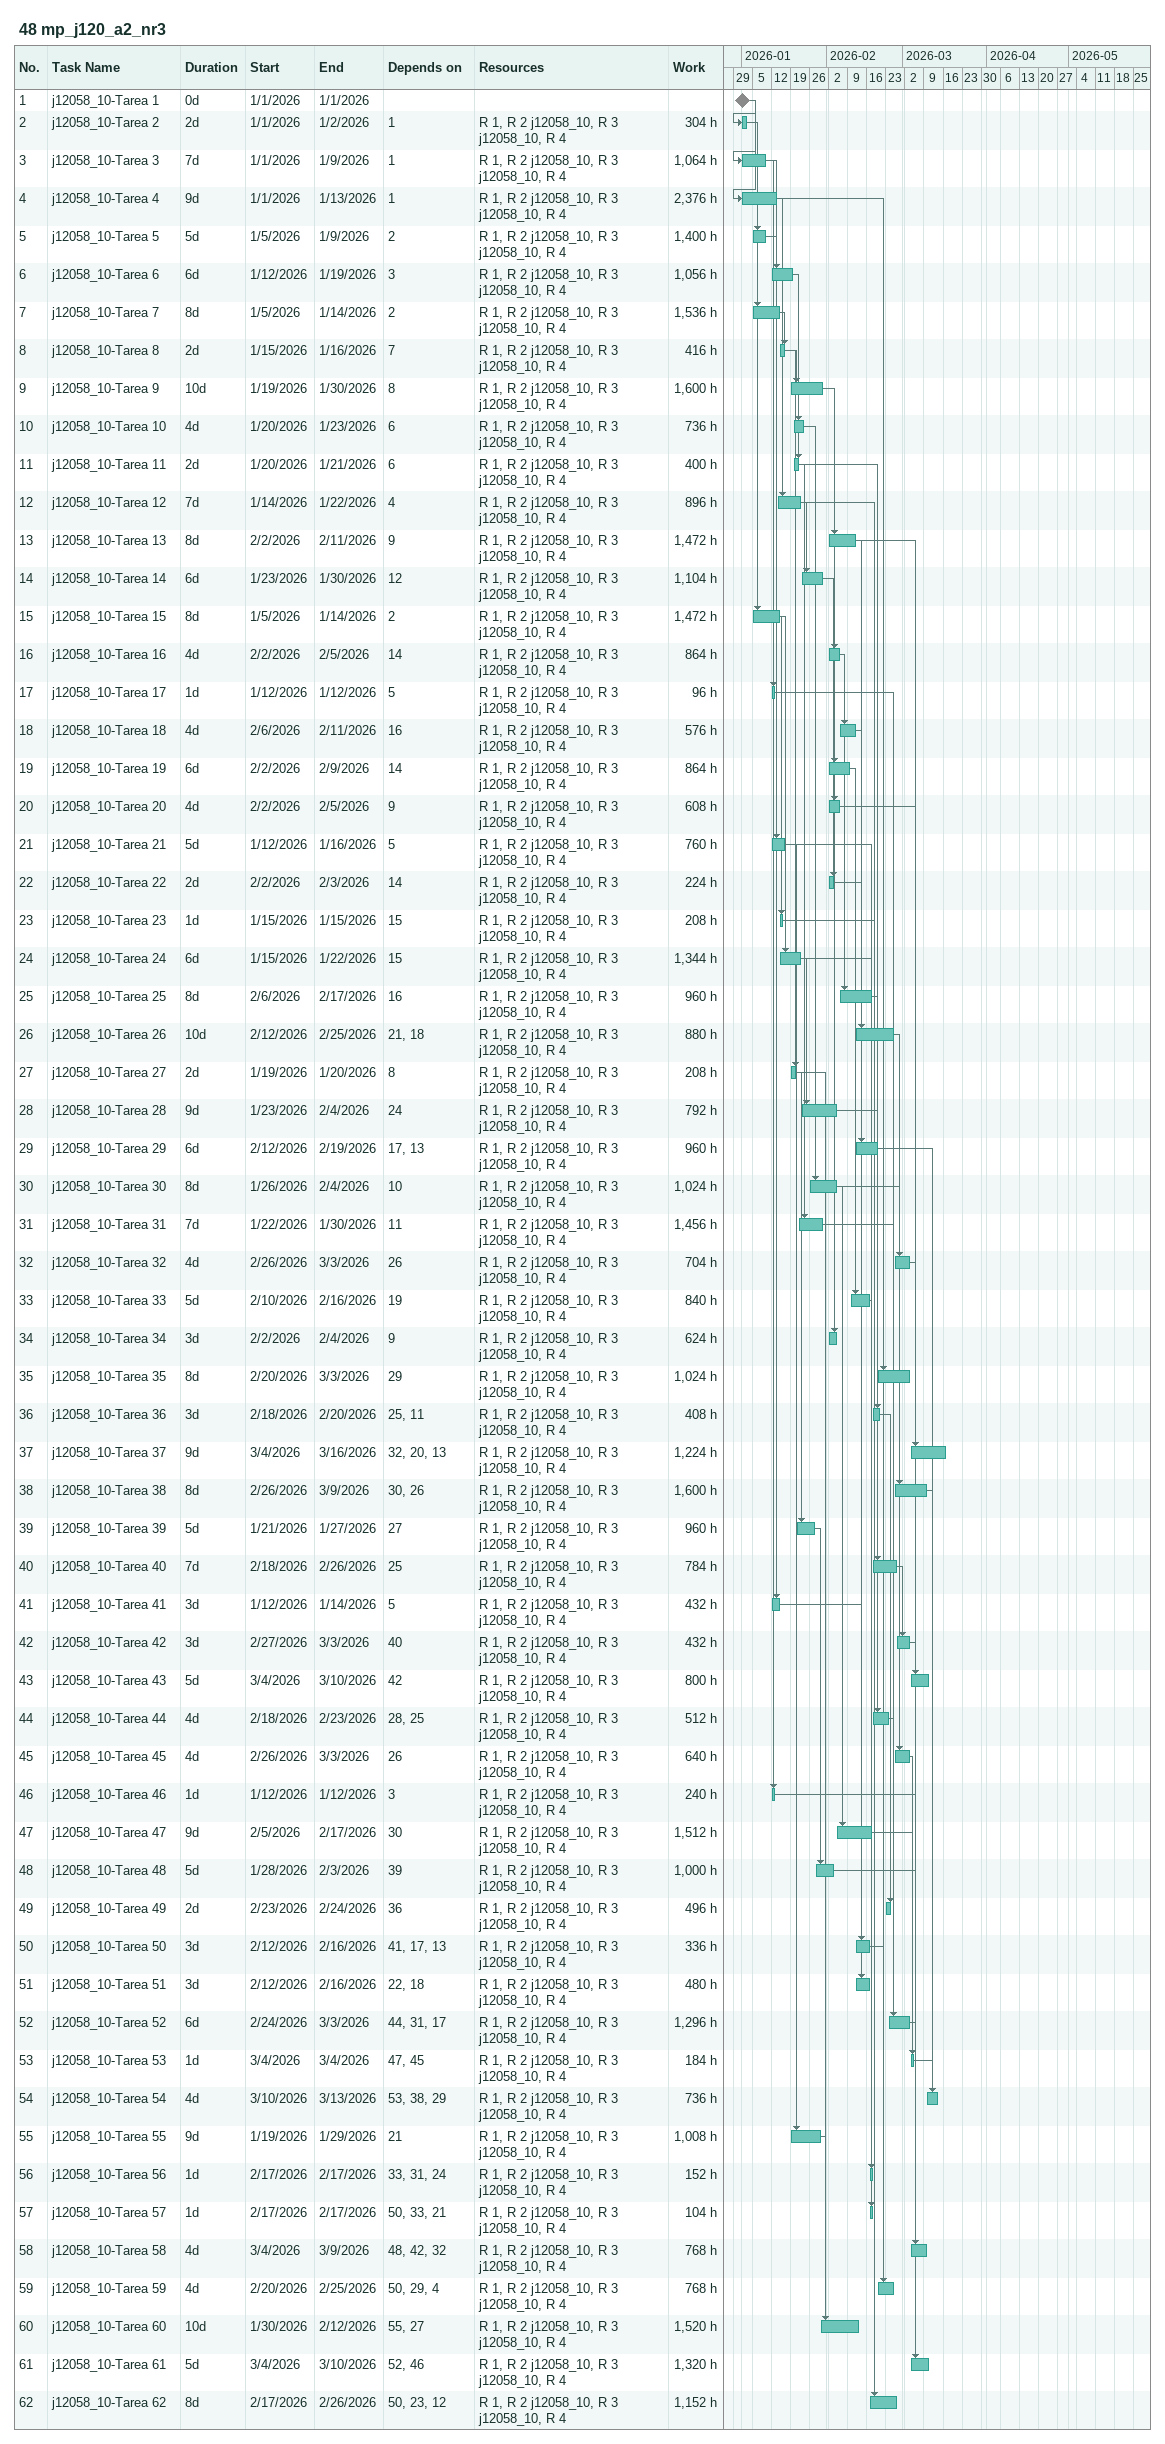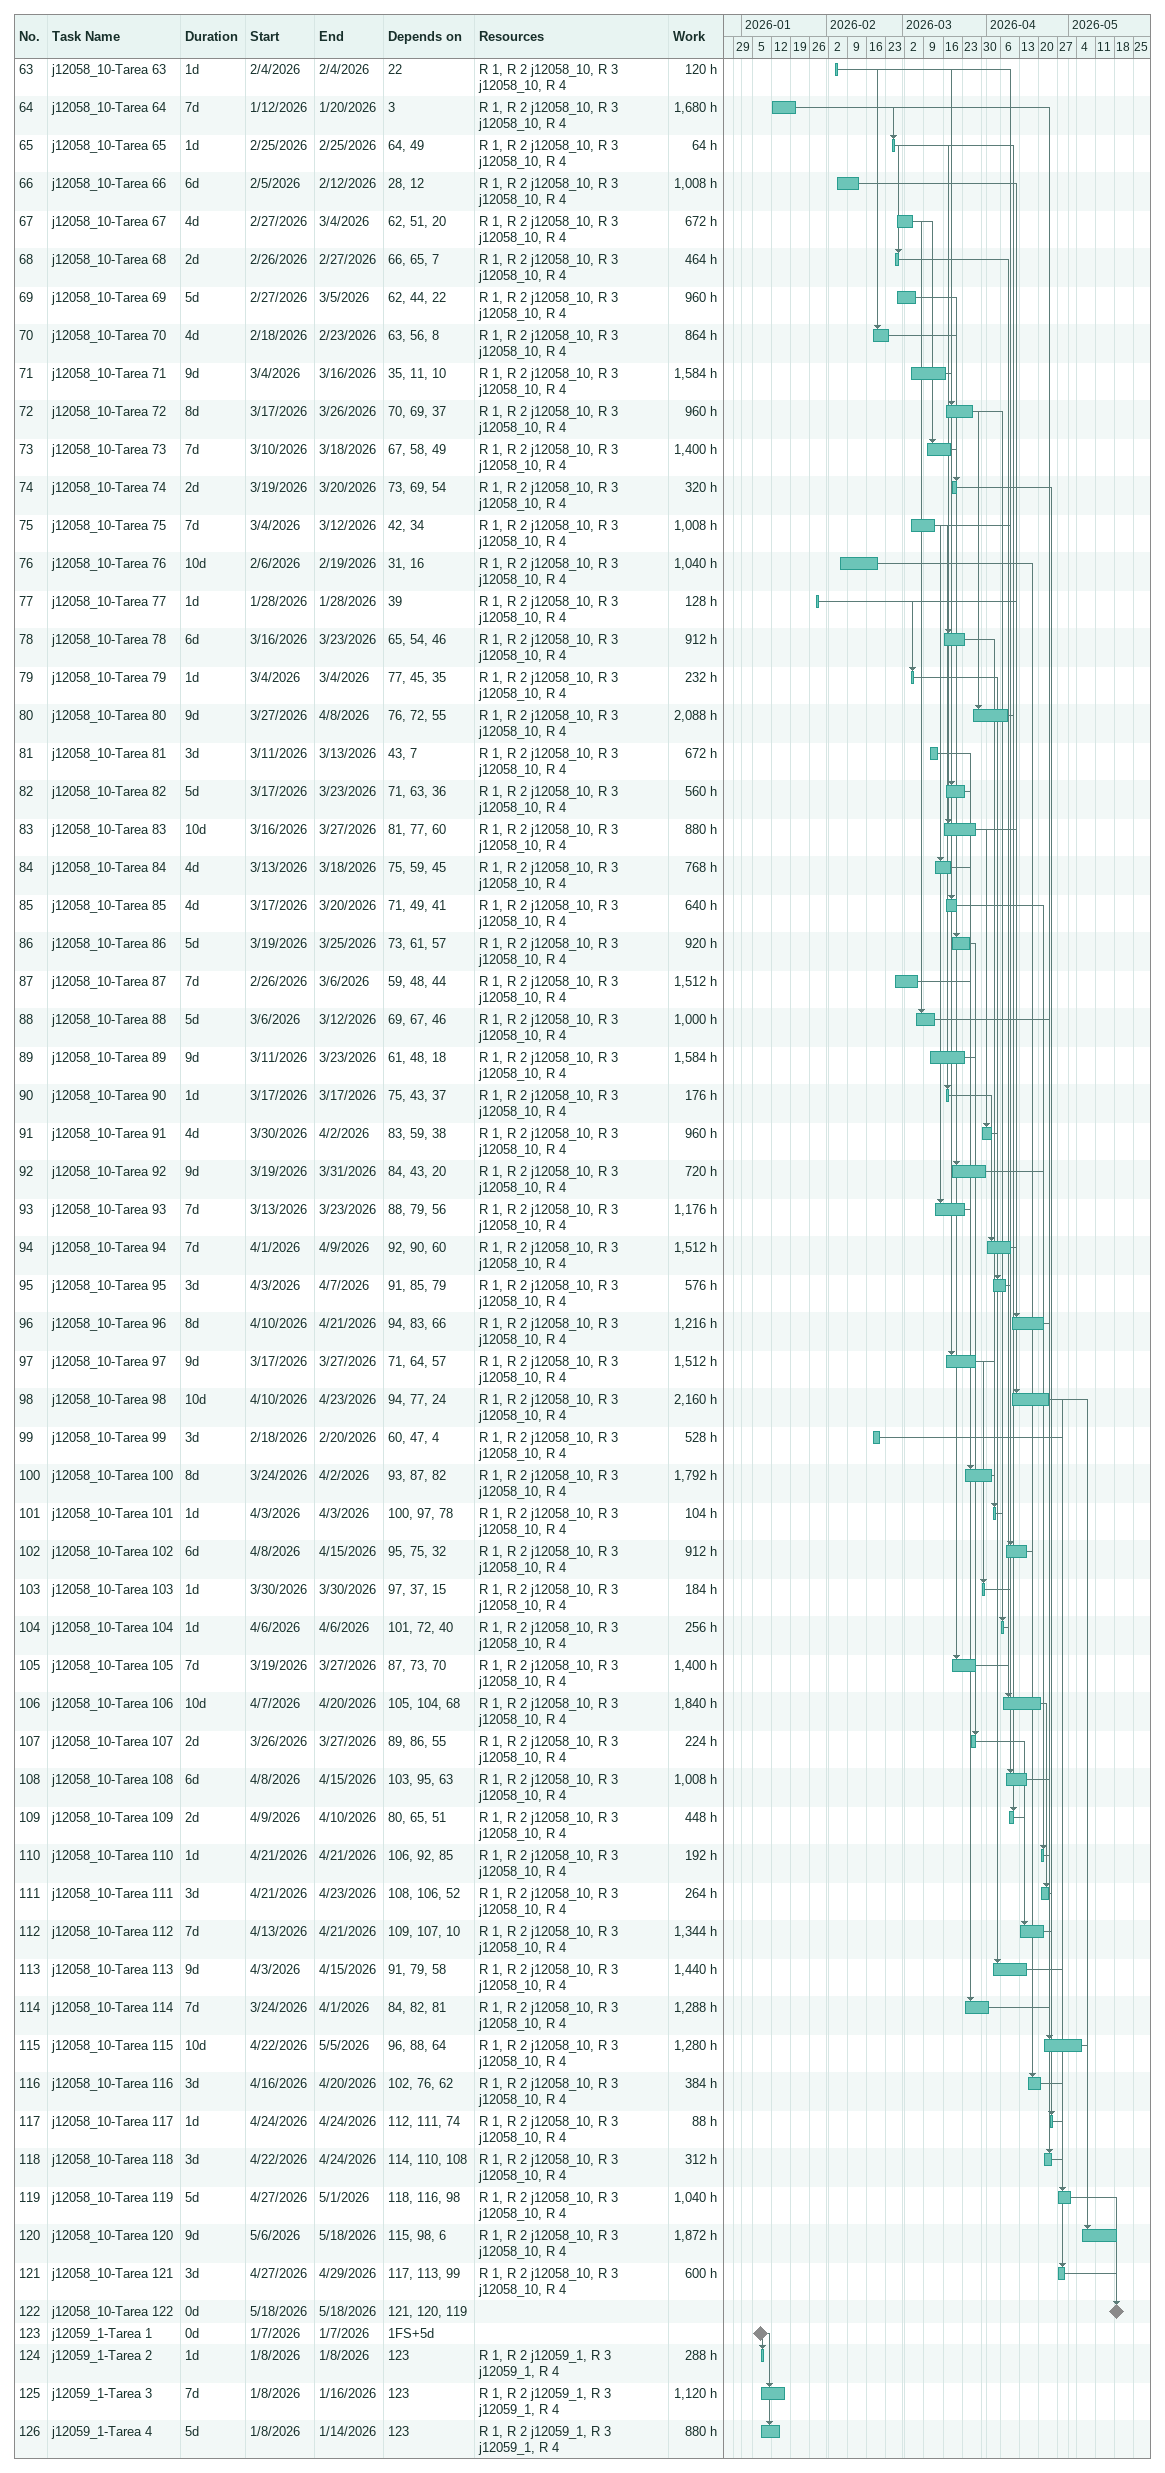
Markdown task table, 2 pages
48 mp_j120_a2_nr3

| ID | Task | Duration | Start | Finish | Predecessors | Resources | Work (h) |
|---|---|---|---|---|---|---|---|
| 1 | j12058_10-Tarea 1 | 0d | 2026-01-01 | 2026-01-01 |  |  |  |
| 2 | j12058_10-Tarea 2 | 2d | 2026-01-01 | 2026-01-02 | 1 | R 1, R 2 j12058_10, R 3 j12058_10, R 4 | 304 |
| 3 | j12058_10-Tarea 3 | 7d | 2026-01-01 | 2026-01-09 | 1 | R 1, R 2 j12058_10, R 3 j12058_10, R 4 | 1064 |
| 4 | j12058_10-Tarea 4 | 9d | 2026-01-01 | 2026-01-13 | 1 | R 1, R 2 j12058_10, R 3 j12058_10, R 4 | 2376 |
| 5 | j12058_10-Tarea 5 | 5d | 2026-01-05 | 2026-01-09 | 2 | R 1, R 2 j12058_10, R 3 j12058_10, R 4 | 1400 |
| 6 | j12058_10-Tarea 6 | 6d | 2026-01-12 | 2026-01-19 | 3 | R 1, R 2 j12058_10, R 3 j12058_10, R 4 | 1056 |
| 7 | j12058_10-Tarea 7 | 8d | 2026-01-05 | 2026-01-14 | 2 | R 1, R 2 j12058_10, R 3 j12058_10, R 4 | 1536 |
| 8 | j12058_10-Tarea 8 | 2d | 2026-01-15 | 2026-01-16 | 7 | R 1, R 2 j12058_10, R 3 j12058_10, R 4 | 416 |
| 9 | j12058_10-Tarea 9 | 10d | 2026-01-19 | 2026-01-30 | 8 | R 1, R 2 j12058_10, R 3 j12058_10, R 4 | 1600 |
| 10 | j12058_10-Tarea 10 | 4d | 2026-01-20 | 2026-01-23 | 6 | R 1, R 2 j12058_10, R 3 j12058_10, R 4 | 736 |
| 11 | j12058_10-Tarea 11 | 2d | 2026-01-20 | 2026-01-21 | 6 | R 1, R 2 j12058_10, R 3 j12058_10, R 4 | 400 |
| 12 | j12058_10-Tarea 12 | 7d | 2026-01-14 | 2026-01-22 | 4 | R 1, R 2 j12058_10, R 3 j12058_10, R 4 | 896 |
| 13 | j12058_10-Tarea 13 | 8d | 2026-02-02 | 2026-02-11 | 9 | R 1, R 2 j12058_10, R 3 j12058_10, R 4 | 1472 |
| 14 | j12058_10-Tarea 14 | 6d | 2026-01-23 | 2026-01-30 | 12 | R 1, R 2 j12058_10, R 3 j12058_10, R 4 | 1104 |
| 15 | j12058_10-Tarea 15 | 8d | 2026-01-05 | 2026-01-14 | 2 | R 1, R 2 j12058_10, R 3 j12058_10, R 4 | 1472 |
| 16 | j12058_10-Tarea 16 | 4d | 2026-02-02 | 2026-02-05 | 14 | R 1, R 2 j12058_10, R 3 j12058_10, R 4 | 864 |
| 17 | j12058_10-Tarea 17 | 1d | 2026-01-12 | 2026-01-12 | 5 | R 1, R 2 j12058_10, R 3 j12058_10, R 4 | 96 |
| 18 | j12058_10-Tarea 18 | 4d | 2026-02-06 | 2026-02-11 | 16 | R 1, R 2 j12058_10, R 3 j12058_10, R 4 | 576 |
| 19 | j12058_10-Tarea 19 | 6d | 2026-02-02 | 2026-02-09 | 14 | R 1, R 2 j12058_10, R 3 j12058_10, R 4 | 864 |
| 20 | j12058_10-Tarea 20 | 4d | 2026-02-02 | 2026-02-05 | 9 | R 1, R 2 j12058_10, R 3 j12058_10, R 4 | 608 |
| 21 | j12058_10-Tarea 21 | 5d | 2026-01-12 | 2026-01-16 | 5 | R 1, R 2 j12058_10, R 3 j12058_10, R 4 | 760 |
| 22 | j12058_10-Tarea 22 | 2d | 2026-02-02 | 2026-02-03 | 14 | R 1, R 2 j12058_10, R 3 j12058_10, R 4 | 224 |
| 23 | j12058_10-Tarea 23 | 1d | 2026-01-15 | 2026-01-15 | 15 | R 1, R 2 j12058_10, R 3 j12058_10, R 4 | 208 |
| 24 | j12058_10-Tarea 24 | 6d | 2026-01-15 | 2026-01-22 | 15 | R 1, R 2 j12058_10, R 3 j12058_10, R 4 | 1344 |
| 25 | j12058_10-Tarea 25 | 8d | 2026-02-06 | 2026-02-17 | 16 | R 1, R 2 j12058_10, R 3 j12058_10, R 4 | 960 |
| 26 | j12058_10-Tarea 26 | 10d | 2026-02-12 | 2026-02-25 | 21, 18 | R 1, R 2 j12058_10, R 3 j12058_10, R 4 | 880 |
| 27 | j12058_10-Tarea 27 | 2d | 2026-01-19 | 2026-01-20 | 8 | R 1, R 2 j12058_10, R 3 j12058_10, R 4 | 208 |
| 28 | j12058_10-Tarea 28 | 9d | 2026-01-23 | 2026-02-04 | 24 | R 1, R 2 j12058_10, R 3 j12058_10, R 4 | 792 |
| 29 | j12058_10-Tarea 29 | 6d | 2026-02-12 | 2026-02-19 | 17, 13 | R 1, R 2 j12058_10, R 3 j12058_10, R 4 | 960 |
| 30 | j12058_10-Tarea 30 | 8d | 2026-01-26 | 2026-02-04 | 10 | R 1, R 2 j12058_10, R 3 j12058_10, R 4 | 1024 |
| 31 | j12058_10-Tarea 31 | 7d | 2026-01-22 | 2026-01-30 | 11 | R 1, R 2 j12058_10, R 3 j12058_10, R 4 | 1456 |
| 32 | j12058_10-Tarea 32 | 4d | 2026-02-26 | 2026-03-03 | 26 | R 1, R 2 j12058_10, R 3 j12058_10, R 4 | 704 |
| 33 | j12058_10-Tarea 33 | 5d | 2026-02-10 | 2026-02-16 | 19 | R 1, R 2 j12058_10, R 3 j12058_10, R 4 | 840 |
| 34 | j12058_10-Tarea 34 | 3d | 2026-02-02 | 2026-02-04 | 9 | R 1, R 2 j12058_10, R 3 j12058_10, R 4 | 624 |
| 35 | j12058_10-Tarea 35 | 8d | 2026-02-20 | 2026-03-03 | 29 | R 1, R 2 j12058_10, R 3 j12058_10, R 4 | 1024 |
| 36 | j12058_10-Tarea 36 | 3d | 2026-02-18 | 2026-02-20 | 25, 11 | R 1, R 2 j12058_10, R 3 j12058_10, R 4 | 408 |
| 37 | j12058_10-Tarea 37 | 9d | 2026-03-04 | 2026-03-16 | 32, 20, 13 | R 1, R 2 j12058_10, R 3 j12058_10, R 4 | 1224 |
| 38 | j12058_10-Tarea 38 | 8d | 2026-02-26 | 2026-03-09 | 30, 26 | R 1, R 2 j12058_10, R 3 j12058_10, R 4 | 1600 |
| 39 | j12058_10-Tarea 39 | 5d | 2026-01-21 | 2026-01-27 | 27 | R 1, R 2 j12058_10, R 3 j12058_10, R 4 | 960 |
| 40 | j12058_10-Tarea 40 | 7d | 2026-02-18 | 2026-02-26 | 25 | R 1, R 2 j12058_10, R 3 j12058_10, R 4 | 784 |
| 41 | j12058_10-Tarea 41 | 3d | 2026-01-12 | 2026-01-14 | 5 | R 1, R 2 j12058_10, R 3 j12058_10, R 4 | 432 |
| 42 | j12058_10-Tarea 42 | 3d | 2026-02-27 | 2026-03-03 | 40 | R 1, R 2 j12058_10, R 3 j12058_10, R 4 | 432 |
| 43 | j12058_10-Tarea 43 | 5d | 2026-03-04 | 2026-03-10 | 42 | R 1, R 2 j12058_10, R 3 j12058_10, R 4 | 800 |
| 44 | j12058_10-Tarea 44 | 4d | 2026-02-18 | 2026-02-23 | 28, 25 | R 1, R 2 j12058_10, R 3 j12058_10, R 4 | 512 |
| 45 | j12058_10-Tarea 45 | 4d | 2026-02-26 | 2026-03-03 | 26 | R 1, R 2 j12058_10, R 3 j12058_10, R 4 | 640 |
| 46 | j12058_10-Tarea 46 | 1d | 2026-01-12 | 2026-01-12 | 3 | R 1, R 2 j12058_10, R 3 j12058_10, R 4 | 240 |
| 47 | j12058_10-Tarea 47 | 9d | 2026-02-05 | 2026-02-17 | 30 | R 1, R 2 j12058_10, R 3 j12058_10, R 4 | 1512 |
| 48 | j12058_10-Tarea 48 | 5d | 2026-01-28 | 2026-02-03 | 39 | R 1, R 2 j12058_10, R 3 j12058_10, R 4 | 1000 |
| 49 | j12058_10-Tarea 49 | 2d | 2026-02-23 | 2026-02-24 | 36 | R 1, R 2 j12058_10, R 3 j12058_10, R 4 | 496 |
| 50 | j12058_10-Tarea 50 | 3d | 2026-02-12 | 2026-02-16 | 41, 17, 13 | R 1, R 2 j12058_10, R 3 j12058_10, R 4 | 336 |
| 51 | j12058_10-Tarea 51 | 3d | 2026-02-12 | 2026-02-16 | 22, 18 | R 1, R 2 j12058_10, R 3 j12058_10, R 4 | 480 |
| 52 | j12058_10-Tarea 52 | 6d | 2026-02-24 | 2026-03-03 | 44, 31, 17 | R 1, R 2 j12058_10, R 3 j12058_10, R 4 | 1296 |
| 53 | j12058_10-Tarea 53 | 1d | 2026-03-04 | 2026-03-04 | 47, 45 | R 1, R 2 j12058_10, R 3 j12058_10, R 4 | 184 |
| 54 | j12058_10-Tarea 54 | 4d | 2026-03-10 | 2026-03-13 | 53, 38, 29 | R 1, R 2 j12058_10, R 3 j12058_10, R 4 | 736 |
| 55 | j12058_10-Tarea 55 | 9d | 2026-01-19 | 2026-01-29 | 21 | R 1, R 2 j12058_10, R 3 j12058_10, R 4 | 1008 |
| 56 | j12058_10-Tarea 56 | 1d | 2026-02-17 | 2026-02-17 | 33, 31, 24 | R 1, R 2 j12058_10, R 3 j12058_10, R 4 | 152 |
| 57 | j12058_10-Tarea 57 | 1d | 2026-02-17 | 2026-02-17 | 50, 33, 21 | R 1, R 2 j12058_10, R 3 j12058_10, R 4 | 104 |
| 58 | j12058_10-Tarea 58 | 4d | 2026-03-04 | 2026-03-09 | 48, 42, 32 | R 1, R 2 j12058_10, R 3 j12058_10, R 4 | 768 |
| 59 | j12058_10-Tarea 59 | 4d | 2026-02-20 | 2026-02-25 | 50, 29, 4 | R 1, R 2 j12058_10, R 3 j12058_10, R 4 | 768 |
| 60 | j12058_10-Tarea 60 | 10d | 2026-01-30 | 2026-02-12 | 55, 27 | R 1, R 2 j12058_10, R 3 j12058_10, R 4 | 1520 |
| 61 | j12058_10-Tarea 61 | 5d | 2026-03-04 | 2026-03-10 | 52, 46 | R 1, R 2 j12058_10, R 3 j12058_10, R 4 | 1320 |
| 62 | j12058_10-Tarea 62 | 8d | 2026-02-17 | 2026-02-26 | 50, 23, 12 | R 1, R 2 j12058_10, R 3 j12058_10, R 4 | 1152 |
| 63 | j12058_10-Tarea 63 | 1d | 2026-02-04 | 2026-02-04 | 22 | R 1, R 2 j12058_10, R 3 j12058_10, R 4 | 120 |
| 64 | j12058_10-Tarea 64 | 7d | 2026-01-12 | 2026-01-20 | 3 | R 1, R 2 j12058_10, R 3 j12058_10, R 4 | 1680 |
| 65 | j12058_10-Tarea 65 | 1d | 2026-02-25 | 2026-02-25 | 64, 49 | R 1, R 2 j12058_10, R 3 j12058_10, R 4 | 64 |
| 66 | j12058_10-Tarea 66 | 6d | 2026-02-05 | 2026-02-12 | 28, 12 | R 1, R 2 j12058_10, R 3 j12058_10, R 4 | 1008 |
| 67 | j12058_10-Tarea 67 | 4d | 2026-02-27 | 2026-03-04 | 62, 51, 20 | R 1, R 2 j12058_10, R 3 j12058_10, R 4 | 672 |
| 68 | j12058_10-Tarea 68 | 2d | 2026-02-26 | 2026-02-27 | 66, 65, 7 | R 1, R 2 j12058_10, R 3 j12058_10, R 4 | 464 |
| 69 | j12058_10-Tarea 69 | 5d | 2026-02-27 | 2026-03-05 | 62, 44, 22 | R 1, R 2 j12058_10, R 3 j12058_10, R 4 | 960 |
| 70 | j12058_10-Tarea 70 | 4d | 2026-02-18 | 2026-02-23 | 63, 56, 8 | R 1, R 2 j12058_10, R 3 j12058_10, R 4 | 864 |
| 71 | j12058_10-Tarea 71 | 9d | 2026-03-04 | 2026-03-16 | 35, 11, 10 | R 1, R 2 j12058_10, R 3 j12058_10, R 4 | 1584 |
| 72 | j12058_10-Tarea 72 | 8d | 2026-03-17 | 2026-03-26 | 70, 69, 37 | R 1, R 2 j12058_10, R 3 j12058_10, R 4 | 960 |
| 73 | j12058_10-Tarea 73 | 7d | 2026-03-10 | 2026-03-18 | 67, 58, 49 | R 1, R 2 j12058_10, R 3 j12058_10, R 4 | 1400 |
| 74 | j12058_10-Tarea 74 | 2d | 2026-03-19 | 2026-03-20 | 73, 69, 54 | R 1, R 2 j12058_10, R 3 j12058_10, R 4 | 320 |
| 75 | j12058_10-Tarea 75 | 7d | 2026-03-04 | 2026-03-12 | 42, 34 | R 1, R 2 j12058_10, R 3 j12058_10, R 4 | 1008 |
| 76 | j12058_10-Tarea 76 | 10d | 2026-02-06 | 2026-02-19 | 31, 16 | R 1, R 2 j12058_10, R 3 j12058_10, R 4 | 1040 |
| 77 | j12058_10-Tarea 77 | 1d | 2026-01-28 | 2026-01-28 | 39 | R 1, R 2 j12058_10, R 3 j12058_10, R 4 | 128 |
| 78 | j12058_10-Tarea 78 | 6d | 2026-03-16 | 2026-03-23 | 65, 54, 46 | R 1, R 2 j12058_10, R 3 j12058_10, R 4 | 912 |
| 79 | j12058_10-Tarea 79 | 1d | 2026-03-04 | 2026-03-04 | 77, 45, 35 | R 1, R 2 j12058_10, R 3 j12058_10, R 4 | 232 |
| 80 | j12058_10-Tarea 80 | 9d | 2026-03-27 | 2026-04-08 | 76, 72, 55 | R 1, R 2 j12058_10, R 3 j12058_10, R 4 | 2088 |
| 81 | j12058_10-Tarea 81 | 3d | 2026-03-11 | 2026-03-13 | 43, 7 | R 1, R 2 j12058_10, R 3 j12058_10, R 4 | 672 |
| 82 | j12058_10-Tarea 82 | 5d | 2026-03-17 | 2026-03-23 | 71, 63, 36 | R 1, R 2 j12058_10, R 3 j12058_10, R 4 | 560 |
| 83 | j12058_10-Tarea 83 | 10d | 2026-03-16 | 2026-03-27 | 81, 77, 60 | R 1, R 2 j12058_10, R 3 j12058_10, R 4 | 880 |
| 84 | j12058_10-Tarea 84 | 4d | 2026-03-13 | 2026-03-18 | 75, 59, 45 | R 1, R 2 j12058_10, R 3 j12058_10, R 4 | 768 |
| 85 | j12058_10-Tarea 85 | 4d | 2026-03-17 | 2026-03-20 | 71, 49, 41 | R 1, R 2 j12058_10, R 3 j12058_10, R 4 | 640 |
| 86 | j12058_10-Tarea 86 | 5d | 2026-03-19 | 2026-03-25 | 73, 61, 57 | R 1, R 2 j12058_10, R 3 j12058_10, R 4 | 920 |
| 87 | j12058_10-Tarea 87 | 7d | 2026-02-26 | 2026-03-06 | 59, 48, 44 | R 1, R 2 j12058_10, R 3 j12058_10, R 4 | 1512 |
| 88 | j12058_10-Tarea 88 | 5d | 2026-03-06 | 2026-03-12 | 69, 67, 46 | R 1, R 2 j12058_10, R 3 j12058_10, R 4 | 1000 |
| 89 | j12058_10-Tarea 89 | 9d | 2026-03-11 | 2026-03-23 | 61, 48, 18 | R 1, R 2 j12058_10, R 3 j12058_10, R 4 | 1584 |
| 90 | j12058_10-Tarea 90 | 1d | 2026-03-17 | 2026-03-17 | 75, 43, 37 | R 1, R 2 j12058_10, R 3 j12058_10, R 4 | 176 |
| 91 | j12058_10-Tarea 91 | 4d | 2026-03-30 | 2026-04-02 | 83, 59, 38 | R 1, R 2 j12058_10, R 3 j12058_10, R 4 | 960 |
| 92 | j12058_10-Tarea 92 | 9d | 2026-03-19 | 2026-03-31 | 84, 43, 20 | R 1, R 2 j12058_10, R 3 j12058_10, R 4 | 720 |
| 93 | j12058_10-Tarea 93 | 7d | 2026-03-13 | 2026-03-23 | 88, 79, 56 | R 1, R 2 j12058_10, R 3 j12058_10, R 4 | 1176 |
| 94 | j12058_10-Tarea 94 | 7d | 2026-04-01 | 2026-04-09 | 92, 90, 60 | R 1, R 2 j12058_10, R 3 j12058_10, R 4 | 1512 |
| 95 | j12058_10-Tarea 95 | 3d | 2026-04-03 | 2026-04-07 | 91, 85, 79 | R 1, R 2 j12058_10, R 3 j12058_10, R 4 | 576 |
| 96 | j12058_10-Tarea 96 | 8d | 2026-04-10 | 2026-04-21 | 94, 83, 66 | R 1, R 2 j12058_10, R 3 j12058_10, R 4 | 1216 |
| 97 | j12058_10-Tarea 97 | 9d | 2026-03-17 | 2026-03-27 | 71, 64, 57 | R 1, R 2 j12058_10, R 3 j12058_10, R 4 | 1512 |
| 98 | j12058_10-Tarea 98 | 10d | 2026-04-10 | 2026-04-23 | 94, 77, 24 | R 1, R 2 j12058_10, R 3 j12058_10, R 4 | 2160 |
| 99 | j12058_10-Tarea 99 | 3d | 2026-02-18 | 2026-02-20 | 60, 47, 4 | R 1, R 2 j12058_10, R 3 j12058_10, R 4 | 528 |
| 100 | j12058_10-Tarea 100 | 8d | 2026-03-24 | 2026-04-02 | 93, 87, 82 | R 1, R 2 j12058_10, R 3 j12058_10, R 4 | 1792 |
| 101 | j12058_10-Tarea 101 | 1d | 2026-04-03 | 2026-04-03 | 100, 97, 78 | R 1, R 2 j12058_10, R 3 j12058_10, R 4 | 104 |
| 102 | j12058_10-Tarea 102 | 6d | 2026-04-08 | 2026-04-15 | 95, 75, 32 | R 1, R 2 j12058_10, R 3 j12058_10, R 4 | 912 |
| 103 | j12058_10-Tarea 103 | 1d | 2026-03-30 | 2026-03-30 | 97, 37, 15 | R 1, R 2 j12058_10, R 3 j12058_10, R 4 | 184 |
| 104 | j12058_10-Tarea 104 | 1d | 2026-04-06 | 2026-04-06 | 101, 72, 40 | R 1, R 2 j12058_10, R 3 j12058_10, R 4 | 256 |
| 105 | j12058_10-Tarea 105 | 7d | 2026-03-19 | 2026-03-27 | 87, 73, 70 | R 1, R 2 j12058_10, R 3 j12058_10, R 4 | 1400 |
| 106 | j12058_10-Tarea 106 | 10d | 2026-04-07 | 2026-04-20 | 105, 104, 68 | R 1, R 2 j12058_10, R 3 j12058_10, R 4 | 1840 |
| 107 | j12058_10-Tarea 107 | 2d | 2026-03-26 | 2026-03-27 | 89, 86, 55 | R 1, R 2 j12058_10, R 3 j12058_10, R 4 | 224 |
| 108 | j12058_10-Tarea 108 | 6d | 2026-04-08 | 2026-04-15 | 103, 95, 63 | R 1, R 2 j12058_10, R 3 j12058_10, R 4 | 1008 |
| 109 | j12058_10-Tarea 109 | 2d | 2026-04-09 | 2026-04-10 | 80, 65, 51 | R 1, R 2 j12058_10, R 3 j12058_10, R 4 | 448 |
| 110 | j12058_10-Tarea 110 | 1d | 2026-04-21 | 2026-04-21 | 106, 92, 85 | R 1, R 2 j12058_10, R 3 j12058_10, R 4 | 192 |
| 111 | j12058_10-Tarea 111 | 3d | 2026-04-21 | 2026-04-23 | 108, 106, 52 | R 1, R 2 j12058_10, R 3 j12058_10, R 4 | 264 |
| 112 | j12058_10-Tarea 112 | 7d | 2026-04-13 | 2026-04-21 | 109, 107, 10 | R 1, R 2 j12058_10, R 3 j12058_10, R 4 | 1344 |
| 113 | j12058_10-Tarea 113 | 9d | 2026-04-03 | 2026-04-15 | 91, 79, 58 | R 1, R 2 j12058_10, R 3 j12058_10, R 4 | 1440 |
| 114 | j12058_10-Tarea 114 | 7d | 2026-03-24 | 2026-04-01 | 84, 82, 81 | R 1, R 2 j12058_10, R 3 j12058_10, R 4 | 1288 |
| 115 | j12058_10-Tarea 115 | 10d | 2026-04-22 | 2026-05-05 | 96, 88, 64 | R 1, R 2 j12058_10, R 3 j12058_10, R 4 | 1280 |
| 116 | j12058_10-Tarea 116 | 3d | 2026-04-16 | 2026-04-20 | 102, 76, 62 | R 1, R 2 j12058_10, R 3 j12058_10, R 4 | 384 |
| 117 | j12058_10-Tarea 117 | 1d | 2026-04-24 | 2026-04-24 | 112, 111, 74 | R 1, R 2 j12058_10, R 3 j12058_10, R 4 | 88 |
| 118 | j12058_10-Tarea 118 | 3d | 2026-04-22 | 2026-04-24 | 114, 110, 108 | R 1, R 2 j12058_10, R 3 j12058_10, R 4 | 312 |
| 119 | j12058_10-Tarea 119 | 5d | 2026-04-27 | 2026-05-01 | 118, 116, 98 | R 1, R 2 j12058_10, R 3 j12058_10, R 4 | 1040 |
| 120 | j12058_10-Tarea 120 | 9d | 2026-05-06 | 2026-05-18 | 115, 98, 6 | R 1, R 2 j12058_10, R 3 j12058_10, R 4 | 1872 |
| 121 | j12058_10-Tarea 121 | 3d | 2026-04-27 | 2026-04-29 | 117, 113, 99 | R 1, R 2 j12058_10, R 3 j12058_10, R 4 | 600 |
| 122 | j12058_10-Tarea 122 | 0d | 2026-05-18 | 2026-05-18 | 121, 120, 119 |  |  |
| 123 | j12059_1-Tarea 1 | 0d | 2026-01-07 | 2026-01-07 | 1FS+5d |  |  |
| 124 | j12059_1-Tarea 2 | 1d | 2026-01-08 | 2026-01-08 | 123 | R 1, R 2 j12059_1, R 3 j12059_1, R 4 | 288 |
| 125 | j12059_1-Tarea 3 | 7d | 2026-01-08 | 2026-01-16 | 123 | R 1, R 2 j12059_1, R 3 j12059_1, R 4 | 1120 |
| 126 | j12059_1-Tarea 4 | 5d | 2026-01-08 | 2026-01-14 | 123 | R 1, R 2 j12059_1, R 3 j12059_1, R 4 | 880 |
